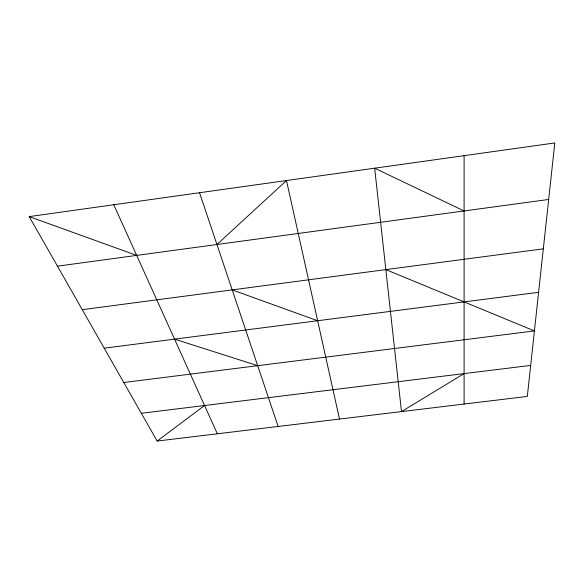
<?xml version="1.0" encoding="UTF-8"?>
<svg xmlns="http://www.w3.org/2000/svg" width="584" height="584" viewBox="0 0 584 584"><rect width="100%" height="100%" fill="white"/><g stroke="black" fill="none" stroke-linecap="round" stroke-linejoin="round"><path stroke-width="0.88" d="M464.09 404.048L464.09 155.658M216.941 244.506L286.481 180.551L339.508 419.071M157.154 441.051L527.316 396.426L554.8 142.949L29.2 216.598L157.154 441.051L204.561 405.515M464.09 373.607L401.493 411.596L374.658 168.192L464.09 210.955M57.451 266.158L548.668 199.472M82.256 309.673L543.317 248.835M104.215 348.181L538.601 292.321M123.779 382.505L534.418 330.924L385.841 269.611M141.328 413.289L530.673 365.416M174.543 339.136L257.69 365.686M29.2 216.598L136.685 255.405M232.198 289.89L317.645 320.733M113.778 204.75L217.35 433.795M199.531 192.735L278.13 426.466"/></g></svg>
